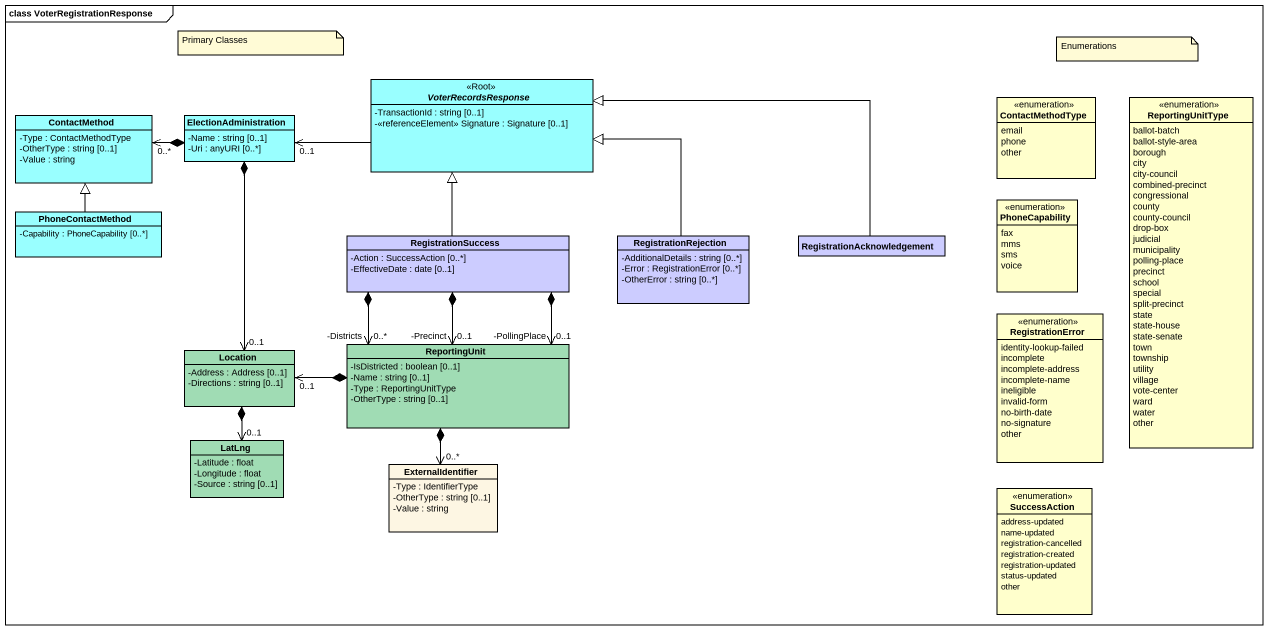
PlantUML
@startuml
mainframe class VoterRegistrationResponse
hide circle
hide empty members
skinparam classAttributeIconSize 0
abstract class VoterRecordsResponse <<Root>> #99FFFF {
  -TransactionId : string [0..1]
  -<<referenceElement>> Signature : Signature [0..1]
}
enum ContactMethodType #FFFFCC {
  email
  phone
  other
}
enum ReportingUnitType #FFFFCC {
  ballot-batch
  ballot-style-area
  borough
  city
  city-council
  combined-precinct
  congressional
  county
  county-council
  drop-box
  judicial
  municipality
  polling-place
  precinct
  school
  special
  split-precinct
  state
  state-house
  state-senate
  town
  township
  utility
  village
  vote-center
  ward
  water
  other
}
class ContactMethod #99FFFF {
  -Type : ContactMethodType
  -OtherType : string [0..1]
  -Value : string
}
class ElectionAdministration #99FFFF {
  -Name : string [0..1]
  -Uri : anyURI [0..*]
}
class PhoneContactMethod #99FFFF {
  -Capability : PhoneCapability [0..*]
}
enum PhoneCapability #FFFFCC {
  fax
  mms
  sms
  voice
}
class RegistrationSuccess #CCCCFF {
  -Action : SuccessAction [0..*]
  -EffectiveDate : date [0..1]
}
class RegistrationRejection #CCCCFF {
  -AdditionalDetails : string [0..*]
  -Error : RegistrationError [0..*]
  -OtherError : string [0..*]
}
class RegistrationAcknowledgement #CCCCFF
enum RegistrationError #FFFFCC {
  identity-lookup-failed
  incomplete
  incomplete-address
  incomplete-name
  ineligible
  invalid-form
  no-birth-date
  no-signature
  other
}
class Location #A0DCB4 {
  -Address : Address [0..1]
  -Directions : string [0..1]
}
class ReportingUnit #A0DCB4 {
  -IsDistricted : boolean [0..1]
  -Name : string [0..1]
  -Type : ReportingUnitType
  -OtherType : string [0..1]
}
class LatLng #A0DCB4 {
  -Latitude : float
  -Longitude : float
  -Source : string [0..1]
}
class ExternalIdentifier {
  -Type : IdentifierType
  -OtherType : string [0..1]
  -Value : string
}
enum SuccessAction #FFFFCC {
  address-updated
  name-updated
  registration-cancelled
  registration-created
  registration-updated
  status-updated
  other
}
VoterRecordsResponse -left-> "0..1" ElectionAdministration
ElectionAdministration *-left-> "0..*" ContactMethod
ElectionAdministration *--> "0..1" Location
PhoneContactMethod -up-|> ContactMethod
RegistrationSuccess -up-|> VoterRecordsResponse
RegistrationSuccess *--> "-PollingPlace\n0..1" ReportingUnit
RegistrationSuccess *--> "-Precinct\n0..1" ReportingUnit
RegistrationSuccess *--> "-Districts\n0..*" ReportingUnit
RegistrationRejection -up-|> VoterRecordsResponse
RegistrationAcknowledgement -left-|> VoterRecordsResponse
Location *--> "0..1" LatLng
ReportingUnit *-left-> "0..1" Location
ReportingUnit *--> "0..*" ExternalIdentifier
note as N1
  Primary Classes
end note
note as N2
  Enumerations
end note
@enduml
